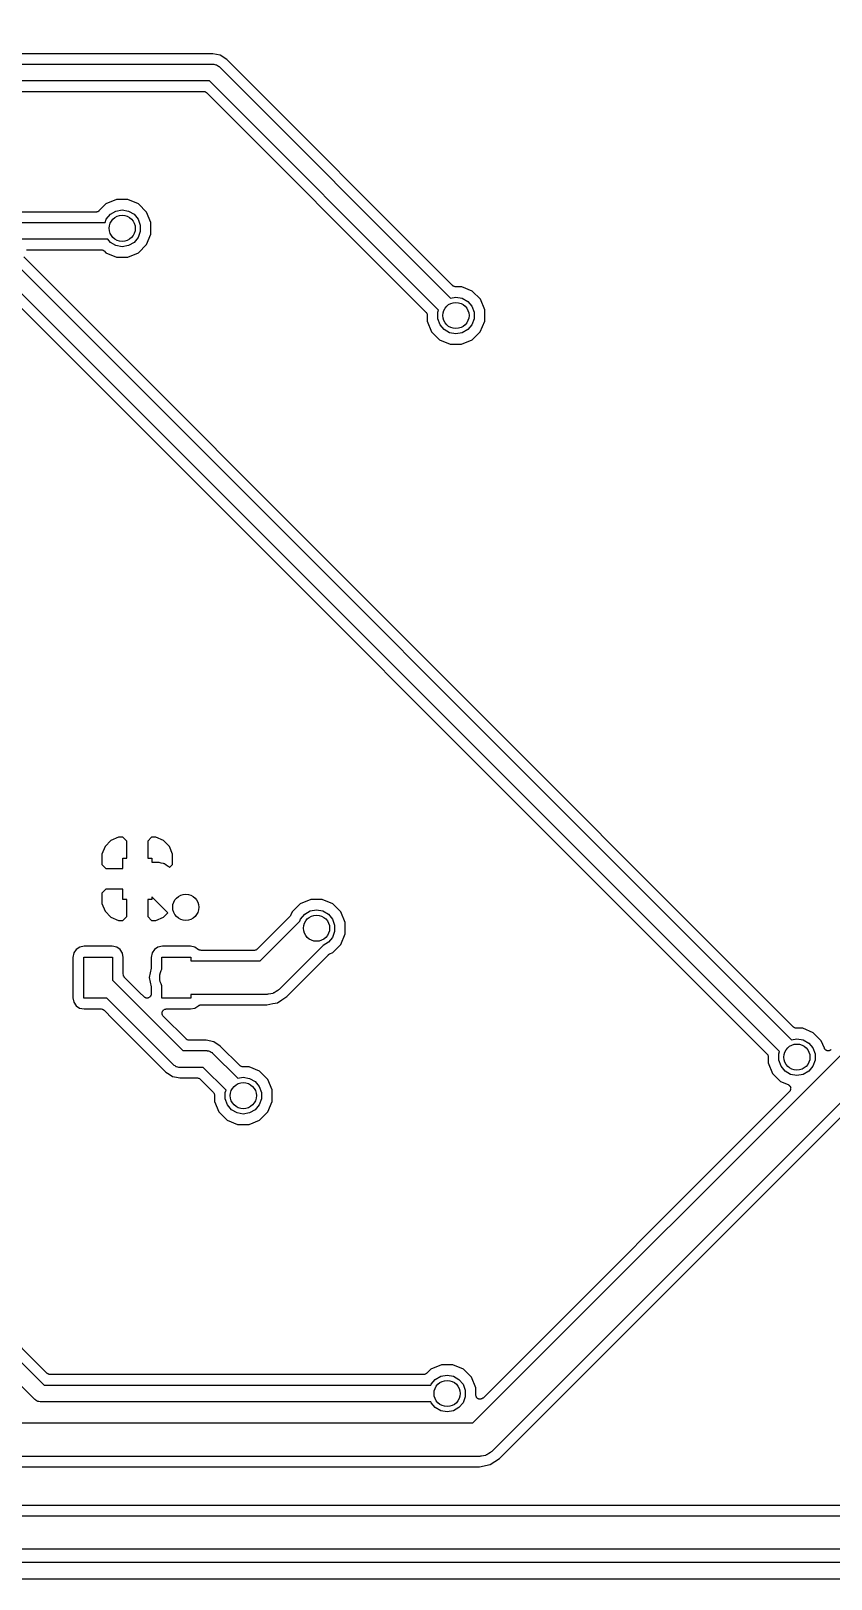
# Model space of a CAD drawing. Extents: x 51 to 137, y -158 to -25.
# Drawn here: x 74.09 to 93.52, y -89.85 to -52.27 of the extents above; entities that cross this region are included whole.
import ezdxf

# ---------------------------------------------------------------- set-up
doc = ezdxf.new("R2010")
doc.units = 0
doc.header["$MEASUREMENT"] = 0
doc.layers.add('BLACK', color=7, linetype='CONTINUOUS')

msp = doc.modelspace()

# ---------------------------------------------------------------- linework, layer by layer
at = {"layer": 'Black'}
for p, q in [((84.8244, -86.0574), (118.61, -52.2721)), ((78.5045, -52.825), (64.7181, -52.825)), ((78.6887, -52.8616), (78.5045, -52.825)), ((78.8449, -52.966), (78.6887, -52.8616)), ((84.3292, -58.4503), (78.8449, -52.966)), ((119.316, -52.7148), (85.2801, -86.7512)), ((85.4667, -86.9237), (119.489, -52.9015)), ((64.4548, -53.079), (78.5145, -53.079)), ((78.5145, -53.079), (78.5233, -53.0806)), ((78.5233, -53.0806), (78.5322, -53.0798)), ((78.5322, -53.0798), (78.5578, -53.0866)), ((78.5578, -53.0866), (78.584, -53.0913)), ((78.584, -53.0913), (78.5917, -53.0957)), ((78.5917, -53.0957), (78.6004, -53.098)), ((78.6004, -53.098), (78.6221, -53.1133)), ((78.6221, -53.1133), (78.6451, -53.1265)), ((78.6451, -53.1265), (78.6509, -53.1334)), ((78.6509, -53.1334), (78.6582, -53.1385)), ((78.6582, -53.1385), (84.2759, -58.7562)), ((78.4303, -53.4854), (64.2577, -53.4854)), ((83.9914, -59.0464), (78.4303, -53.4854)), ((64.3605, -53.7394), (78.283, -53.7394)), ((78.283, -53.7394), (78.2874, -53.7402)), ((78.2874, -53.7402), (78.2919, -53.7398)), ((78.2919, -53.7398), (78.3047, -53.7432)), ((78.3047, -53.7432), (78.3178, -53.7455)), ((78.3178, -53.7455), (78.3217, -53.7478)), ((78.3217, -53.7478), (78.326, -53.7489)), ((78.326, -53.7489), (78.3368, -53.7565)), ((78.3368, -53.7565), (78.3483, -53.7632)), ((78.3483, -53.7632), (78.3512, -53.7666)), ((78.3512, -53.7666), (78.3549, -53.7692)), ((78.3549, -53.7692), (83.6826, -59.0969)), ((76.1693, -56.3638), (75.9124, -56.4699)), ((76.4471, -56.364), (76.1693, -56.3638)), ((76.7038, -56.4706), (76.4471, -56.364)), ((75.6713, -56.6687), (58.6117, -56.6687)), ((75.6756, -56.6679), (75.6713, -56.6687)), ((75.68, -56.6683), (75.6756, -56.6679)), ((75.6929, -56.6649), (75.68, -56.6683)), ((75.706, -56.6626), (75.6929, -56.6649)), ((75.7098, -56.6604), (75.706, -56.6626)), ((75.7141, -56.6592), (75.7098, -56.6604)), ((75.725, -56.6516), (75.7141, -56.6592)), ((75.7366, -56.6449), (75.725, -56.6516)), ((75.7394, -56.6415), (75.7366, -56.6449)), ((75.743, -56.639), (75.7394, -56.6415)), ((75.9124, -56.4699), (75.743, -56.639)), ((75.9212, -56.8393), (76.0208, -56.7206)), ((76.0208, -56.7206), (76.155, -56.6431)), ((76.155, -56.6431), (76.3076, -56.6162)), ((76.3076, -56.6162), (76.4602, -56.6431)), ((76.4602, -56.6431), (76.5944, -56.7206)), ((76.5944, -56.7206), (76.694, -56.8393)), ((76.9001, -56.6672), (76.7038, -56.4706)), ((77.0062, -56.9241), (76.9001, -56.6672)), ((58.4327, -56.9227), (75.8908, -56.9227)), ((75.8908, -56.9227), (75.9212, -56.8393)), ((76.694, -56.8393), (76.747, -56.9849)), ((76.747, -56.9849), (76.747, -57.1399)), ((77.006, -57.2019), (77.0062, -56.9241)), ((75.9578, -57.3291), (58.4327, -57.3291)), ((76.0208, -57.4042), (75.9578, -57.3291)), ((76.155, -57.4817), (76.0208, -57.4042)), ((76.3076, -57.5086), (76.155, -57.4817)), ((76.4602, -57.4817), (76.3076, -57.5086)), ((76.5944, -57.4042), (76.4602, -57.4817)), ((76.694, -57.2855), (76.5944, -57.4042)), ((76.747, -57.1399), (76.694, -57.2855)), ((76.7028, -57.6549), (76.8994, -57.4586)), ((76.8994, -57.4586), (77.006, -57.2019)), ((92.609, -76.4509), (73.9146, -57.7565)), ((73.9865, -57.5831), (75.7983, -57.5831)), ((75.7983, -57.5831), (75.8027, -57.5839)), ((75.8027, -57.5839), (75.8072, -57.5835)), ((75.8072, -57.5835), (75.82, -57.5869)), ((75.82, -57.5869), (75.833, -57.5892)), ((75.833, -57.5892), (75.8369, -57.5915)), ((75.8369, -57.5915), (75.8413, -57.5927)), ((75.8413, -57.5927), (75.8521, -57.6003)), ((75.8521, -57.6003), (75.8636, -57.6069)), ((75.8636, -57.6069), (75.8665, -57.6103)), ((75.8665, -57.6103), (75.8702, -57.6129)), ((75.8702, -57.6129), (75.9114, -57.6542)), ((75.9114, -57.6542), (76.168, -57.7608)), ((76.168, -57.7608), (76.4459, -57.761)), ((76.4459, -57.761), (76.7028, -57.6549)), ((73.7045, -57.9056), (92.5557, -76.7568)), ((73.4012, -58.5363), (91.9624, -77.0975)), ((92.2712, -77.047), (73.4766, -58.2525)), ((84.3328, -58.4529), (84.3292, -58.4503)), ((84.3357, -58.4563), (84.3328, -58.4529)), ((84.3472, -58.4629), (84.3357, -58.4563)), ((84.3581, -58.4706), (84.3472, -58.4629)), ((84.3624, -58.4717), (84.3581, -58.4706)), ((84.3662, -58.4739), (84.3624, -58.4717)), ((84.3793, -58.4763), (84.3662, -58.4739)), ((84.3922, -58.4797), (84.3793, -58.4763)), ((84.3966, -58.4793), (84.3922, -58.4797)), ((84.401, -58.4801), (84.3966, -58.4793)), ((84.5504, -58.4802), (84.401, -58.4801)), ((84.8071, -58.5868), (84.5504, -58.4802)), ((85.0034, -58.7834), (84.8071, -58.5868)), ((84.2759, -58.7562), (84.4109, -58.7324)), ((84.4109, -58.7324), (84.5635, -58.7593)), ((84.5635, -58.7593), (84.6977, -58.8368)), ((84.6977, -58.8368), (84.7973, -58.9555)), ((84.7973, -58.9555), (84.8503, -59.1011)), ((85.1095, -59.0403), (85.0034, -58.7834)), ((83.6826, -59.0969), (83.6852, -59.1006)), ((83.6852, -59.1006), (83.6887, -59.1035)), ((83.6887, -59.1035), (83.6953, -59.115)), ((83.6953, -59.115), (83.7029, -59.1258)), ((83.7029, -59.1258), (83.7041, -59.1302)), ((83.7041, -59.1302), (83.7063, -59.1341)), ((83.7063, -59.1341), (83.7086, -59.1471)), ((83.7086, -59.1471), (83.712, -59.1599)), ((83.712, -59.1599), (83.7116, -59.1644)), ((83.7116, -59.1644), (83.7124, -59.1689)), ((83.7124, -59.1689), (83.7123, -59.3169)), ((83.7123, -59.3169), (83.8184, -59.5738)), ((83.9715, -59.1011), (83.9914, -59.0464)), ((83.9715, -59.2561), (83.9715, -59.1011)), ((84.0245, -59.4017), (83.9715, -59.2561)), ((84.8503, -59.2561), (84.7973, -59.4017)), ((84.8503, -59.1011), (84.8503, -59.2561)), ((85.0027, -59.5748), (85.1093, -59.3181)), ((85.1093, -59.3181), (85.1095, -59.0403)), ((83.8184, -59.5738), (84.0147, -59.7704)), ((84.1241, -59.5204), (84.0245, -59.4017)), ((84.2583, -59.5979), (84.1241, -59.5204)), ((84.4109, -59.6248), (84.2583, -59.5979)), ((84.5635, -59.5979), (84.4109, -59.6248)), ((84.6977, -59.5204), (84.5635, -59.5979)), ((84.7973, -59.4017), (84.6977, -59.5204)), ((84.8061, -59.7711), (85.0027, -59.5748)), ((84.0147, -59.7704), (84.2713, -59.877)), ((84.2713, -59.877), (84.5492, -59.8772)), ((84.5492, -59.8772), (84.8061, -59.7711)), ((75.8912, -72.0642), (75.8139, -72.2509)), ((76.0341, -71.9213), (75.8912, -72.0642)), ((76.2208, -71.8439), (76.0341, -71.9213)), ((76.3255, -71.8439), (76.2208, -71.8439)), ((76.4184, -71.9368), (76.3255, -71.8439)), ((76.4184, -72.3519), (76.4184, -71.9368)), ((77.0193, -71.8439), (76.9264, -71.9368)), ((76.9264, -71.9368), (76.9264, -72.3519)), ((77.124, -71.8439), (77.0193, -71.8439)), ((77.3107, -71.9213), (77.124, -71.8439)), ((77.4536, -72.0642), (77.3107, -71.9213)), ((77.5309, -72.2509), (77.4536, -72.0642)), ((75.8139, -72.2509), (75.8139, -72.5054)), ((75.8139, -72.5054), (75.9068, -72.5983)), ((76.3219, -72.5983), (76.3219, -72.3519)), ((76.3219, -72.3519), (76.4184, -72.3519)), ((76.9264, -72.3519), (77.0229, -72.3519)), ((77.0229, -72.3519), (77.0229, -72.4459)), ((77.0229, -72.4459), (77.1601, -72.4459)), ((77.1601, -72.4459), (77.1777, -72.449)), ((77.1777, -72.449), (77.1955, -72.4474)), ((77.1955, -72.4474), (77.2468, -72.4612)), ((77.2468, -72.4612), (77.2991, -72.4704)), ((77.2991, -72.4704), (77.3146, -72.4793)), ((77.3146, -72.4793), (77.3319, -72.484)), ((77.3319, -72.484), (77.3753, -72.5144)), ((77.3753, -72.5144), (77.4213, -72.541)), ((77.4594, -72.5769), (77.5309, -72.5054)), ((77.5309, -72.5054), (77.5309, -72.2509)), ((75.9068, -72.5983), (76.3219, -72.5983)), ((77.4213, -72.541), (77.4328, -72.5547)), ((77.4328, -72.5547), (77.4475, -72.5649)), ((77.4475, -72.5649), (77.4594, -72.5769)), ((75.9068, -73.1063), (75.8139, -73.1992)), ((75.8139, -73.1992), (75.8139, -73.4537)), ((76.3219, -73.1063), (75.9068, -73.1063)), ((76.3219, -73.3527), (76.3219, -73.1063)), ((75.8139, -73.4537), (75.8912, -73.6405)), ((75.8912, -73.6405), (76.0341, -73.7834)), ((76.4184, -73.3527), (76.3219, -73.3527)), ((76.4184, -73.7678), (76.4184, -73.3527)), ((77.0229, -73.3527), (76.9264, -73.3527)), ((76.9264, -73.3527), (76.9264, -73.7678)), ((77.4136, -73.6805), (77.0229, -73.2899)), ((77.0229, -73.2899), (77.0229, -73.3527)), ((80.6308, -73.4587), (80.4342, -73.655)), ((80.8877, -73.3526), (80.6308, -73.4587)), ((80.7392, -73.7094), (80.8734, -73.6319)), ((80.8734, -73.6319), (81.026, -73.605)), ((81.1655, -73.3528), (80.8877, -73.3526)), ((81.026, -73.605), (81.1786, -73.6319)), ((81.4222, -73.4594), (81.1655, -73.3528)), ((81.1786, -73.6319), (81.3128, -73.7094)), ((81.6185, -73.656), (81.4222, -73.4594)), ((76.0341, -73.7834), (76.2208, -73.8607)), ((76.2208, -73.8607), (76.3255, -73.8607)), ((76.3255, -73.8607), (76.4184, -73.7678)), ((76.9264, -73.7678), (77.0193, -73.8607)), ((77.0193, -73.8607), (77.124, -73.8607)), ((77.124, -73.8607), (77.3107, -73.7834)), ((77.3107, -73.7834), (77.4136, -73.6805)), ((80.3816, -73.7617), (79.5833, -74.5598)), ((79.6588, -74.8436), (80.6197, -73.8828)), ((80.3828, -73.7599), (80.3816, -73.7617)), ((80.3846, -73.7585), (80.3828, -73.7599)), ((80.3929, -73.7455), (80.3846, -73.7585)), ((80.4018, -73.7328), (80.3929, -73.7455)), ((80.4024, -73.7307), (80.4018, -73.7328)), ((80.4035, -73.7288), (80.4024, -73.7307)), ((80.4342, -73.655), (80.4035, -73.7288)), ((80.6197, -73.8828), (80.6396, -73.8281)), ((80.6396, -73.8281), (80.7392, -73.7094)), ((81.3128, -73.7094), (81.4124, -73.8281)), ((81.4124, -73.8281), (81.4654, -73.9737)), ((81.4654, -73.9737), (81.4654, -74.1287)), ((81.7246, -73.9129), (81.6185, -73.656)), ((81.7244, -74.1907), (81.7246, -73.9129)), ((81.3128, -74.393), (81.1853, -74.4666)), ((81.4124, -74.2743), (81.3128, -74.393)), ((81.4654, -74.1287), (81.4124, -74.2743)), ((81.6178, -74.4474), (81.7244, -74.1907)), ((75.133, -74.6499), (75.111, -74.7598)), ((75.111, -74.7598), (75.111, -75.7407)), ((75.19, -74.5655), (75.133, -74.6499)), ((75.2754, -74.5094), (75.19, -74.5655)), ((75.3817, -74.4887), (75.2754, -74.5094)), ((75.3719, -75.7505), (75.3719, -74.7497)), ((75.3719, -74.7497), (76.073, -74.7497)), ((76.0629, -74.4887), (75.3817, -74.4887)), ((76.1728, -74.5108), (76.0629, -74.4887)), ((76.073, -74.7497), (76.073, -75.3131)), ((76.2572, -74.5678), (76.1728, -74.5108)), ((76.3133, -74.6531), (76.2572, -74.5678)), ((76.3339, -74.7595), (76.3133, -74.6531)), ((76.3339, -75.1728), (76.3339, -74.7595)), ((77.0329, -74.6499), (77.0109, -74.7598)), ((77.0109, -74.7598), (77.0109, -75.0043)), ((77.0899, -74.5655), (77.0329, -74.6499)), ((77.1753, -74.5094), (77.0899, -74.5655)), ((77.2816, -74.4887), (77.1753, -74.5094)), ((77.2718, -75.0451), (77.2718, -74.7497)), ((77.2718, -74.7497), (77.9729, -74.7497)), ((77.9628, -74.4887), (77.2816, -74.4887)), ((78.0727, -74.5108), (77.9628, -74.4887)), ((77.9729, -74.7497), (77.9729, -74.8436)), ((78.1637, -74.5722), (78.0727, -74.5108)), ((78.1751, -74.5773), (78.1637, -74.5722)), ((78.1858, -74.5835), (78.1751, -74.5773)), ((78.1911, -74.5844), (78.1858, -74.5835)), ((78.196, -74.5866), (78.1911, -74.5844)), ((78.2083, -74.5874), (78.196, -74.5866)), ((78.2206, -74.5896), (78.2083, -74.5874)), ((79.5115, -74.5896), (78.2206, -74.5896)), ((79.5159, -74.5888), (79.5115, -74.5896)), ((79.5203, -74.5892), (79.5159, -74.5888)), ((79.5332, -74.5858), (79.5203, -74.5892)), ((79.5462, -74.5835), (79.5332, -74.5858)), ((79.5501, -74.5812), (79.5462, -74.5835)), ((79.5544, -74.5801), (79.5501, -74.5812)), ((79.5653, -74.5725), (79.5544, -74.5801)), ((79.5768, -74.5658), (79.5653, -74.5725)), ((79.5797, -74.5624), (79.5768, -74.5658)), ((79.5833, -74.5598), (79.5797, -74.5624)), ((81.1853, -74.4666), (80.1145, -75.5374)), ((80.3011, -75.7099), (81.3153, -74.6959)), ((81.3153, -74.6959), (81.3171, -74.6945)), ((81.3171, -74.6945), (81.3185, -74.6927)), ((81.3185, -74.6927), (81.3316, -74.6845)), ((81.3316, -74.6845), (81.3442, -74.6756)), ((81.3442, -74.6756), (81.3464, -74.675)), ((81.3464, -74.675), (81.3483, -74.6738)), ((81.3483, -74.6738), (81.4211, -74.6437)), ((81.4211, -74.6437), (81.6178, -74.4474)), ((77.0089, -75.0241), (76.964, -75.25)), ((77.0091, -75.0141), (77.0089, -75.0241)), ((77.0109, -75.0043), (77.0091, -75.0141)), ((77.2222, -75.1794), (77.2404, -75.1292)), ((77.2404, -75.1292), (77.2541, -75.0783)), ((77.2541, -75.0783), (77.2643, -75.0638)), ((77.2643, -75.0638), (77.2704, -75.0468)), ((77.2704, -75.0468), (77.2718, -75.0451)), ((77.9729, -74.8436), (79.6588, -74.8436)), ((74.1853, -85.4883), (64.0886, -75.3916)), ((64.4355, -75.1637), (74.4132, -85.1414)), ((76.073, -75.3131), (76.5494, -75.7895)), ((76.3347, -75.1772), (76.3339, -75.1728)), ((76.3343, -75.1816), (76.3347, -75.1772)), ((76.3377, -75.1944), (76.3343, -75.1816)), ((76.3401, -75.2075), (76.3377, -75.1944)), ((76.3423, -75.2114), (76.3401, -75.2075)), ((76.3434, -75.2157), (76.3423, -75.2114)), ((76.3511, -75.2266), (76.3434, -75.2157)), ((76.3577, -75.2381), (76.3511, -75.2266)), ((76.3611, -75.2409), (76.3577, -75.2381)), ((76.3637, -75.2446), (76.3611, -75.2409)), ((76.729, -75.6099), (76.3637, -75.2446)), ((76.964, -75.25), (77.0089, -75.476)), ((77.0089, -75.476), (77.0091, -75.486)), ((77.0091, -75.486), (77.0109, -75.4958)), ((77.0109, -75.4958), (77.0109, -75.6465)), ((77.2175, -75.2147), (77.2222, -75.1974)), ((77.2222, -75.2676), (77.2175, -75.2147)), ((77.2222, -75.1974), (77.2222, -75.1794)), ((77.2222, -75.3206), (77.2222, -75.2676)), ((77.2283, -75.3373), (77.2222, -75.3206)), ((77.2298, -75.3553), (77.2283, -75.3373)), ((77.2525, -75.4038), (77.2298, -75.3553)), ((77.2704, -75.4532), (77.2525, -75.4038)), ((77.2718, -75.4549), (77.2704, -75.4532)), ((77.2718, -75.7505), (77.2718, -75.4549)), ((75.111, -75.7407), (75.1316, -75.847)), ((75.1316, -75.847), (75.1877, -75.9324)), ((75.9354, -75.7505), (75.3719, -75.7505)), ((76.2618, -76.0769), (75.9354, -75.7505)), ((76.5494, -75.7895), (76.5494, -75.7895)), ((76.5494, -75.7895), (77.7828, -77.023)), ((76.8374, -75.7184), (76.729, -75.6099)), ((76.729, -75.6099), (76.729, -75.6099)), ((76.729, -75.6099), (76.729, -75.6099)), ((76.8483, -75.726), (76.8374, -75.7184)), ((76.8585, -75.7345), (76.8483, -75.726)), ((76.8627, -75.736), (76.8585, -75.7345)), ((76.8663, -75.7386), (76.8627, -75.736)), ((76.8792, -75.742), (76.8663, -75.7386)), ((76.8916, -75.7466), (76.8792, -75.742)), ((76.8961, -75.7466), (76.8916, -75.7466)), ((76.9004, -75.7477), (76.8961, -75.7466)), ((76.9136, -75.7466), (76.9004, -75.7477)), ((76.9269, -75.7466), (76.9136, -75.7466)), ((76.9311, -75.745), (76.9269, -75.7466)), ((76.9356, -75.7447), (76.9311, -75.745)), ((76.9476, -75.739), (76.9356, -75.7447)), ((76.9601, -75.7345), (76.9476, -75.739)), ((76.9635, -75.7316), (76.9601, -75.7345)), ((76.9675, -75.7297), (76.9635, -75.7316)), ((76.9769, -75.7204), (76.9675, -75.7297)), ((76.9871, -75.7118), (76.9769, -75.7204)), ((76.9893, -75.708), (76.9871, -75.7118)), ((76.9925, -75.7048), (76.9893, -75.708)), ((76.9981, -75.6928), (76.9925, -75.7048)), ((77.0047, -75.6813), (76.9981, -75.6928)), ((77.0055, -75.6769), (77.0047, -75.6813)), ((77.0074, -75.6728), (77.0055, -75.6769)), ((77.0086, -75.6596), (77.0074, -75.6728)), ((77.0109, -75.6465), (77.0086, -75.6596)), ((77.9729, -75.7505), (77.2718, -75.7505)), ((79.8271, -75.6564), (77.9729, -75.6564)), ((77.9729, -75.6564), (77.9729, -75.7505)), ((79.8171, -75.9104), (79.9676, -75.8805)), ((79.8447, -75.6533), (79.8271, -75.6564)), ((79.8625, -75.6549), (79.8447, -75.6533)), ((79.9138, -75.6411), (79.8625, -75.6549)), ((79.9661, -75.6319), (79.9138, -75.6411)), ((79.9816, -75.623), (79.9661, -75.6319)), ((79.9676, -75.8805), (80.0791, -75.8583)), ((79.9676, -75.8805), (79.9676, -75.8805)), ((79.9676, -75.8805), (79.9676, -75.8805)), ((79.9988, -75.6183), (79.9816, -75.623)), ((80.0423, -75.5879), (79.9988, -75.6183)), ((80.0883, -75.5613), (80.0423, -75.5879)), ((80.0791, -75.8583), (80.1839, -75.7882)), ((80.0998, -75.5476), (80.0883, -75.5613)), ((80.1145, -75.5374), (80.0998, -75.5476)), ((80.1839, -75.7882), (80.3011, -75.7099)), ((80.1839, -75.7882), (80.1839, -75.7882)), ((80.1839, -75.7882), (80.1839, -75.7882)), ((75.1877, -75.9324), (75.2721, -75.9894)), ((75.2721, -75.9894), (75.382, -76.0114)), ((75.382, -76.0114), (75.7951, -76.0114)), ((75.7951, -76.0114), (75.7995, -76.0122)), ((75.7995, -76.0122), (75.8039, -76.0118)), ((75.8039, -76.0118), (75.8167, -76.0152)), ((75.8167, -76.0152), (75.8298, -76.0176)), ((75.8298, -76.0176), (75.8337, -76.0198)), ((75.8337, -76.0198), (75.838, -76.0209)), ((75.838, -76.0209), (75.8489, -76.0286)), ((75.8489, -76.0286), (75.8604, -76.0352)), ((75.8604, -76.0352), (75.8632, -76.0386)), ((75.8632, -76.0386), (75.8669, -76.0412)), ((75.8669, -76.0412), (76.0821, -76.2564)), ((76.0821, -76.2564), (76.0828, -76.2569)), ((76.0828, -76.2569), (77.3682, -77.5424)), ((76.2625, -76.0773), (76.2618, -76.0769)), ((77.5549, -77.3699), (76.2625, -76.0773)), ((77.2745, -76.1219), (77.2757, -76.1087)), ((77.2757, -76.1262), (77.2745, -76.1219)), ((77.2757, -76.0954), (77.2772, -76.0912)), ((77.2757, -76.1087), (77.2757, -76.0954)), ((77.2757, -76.1307), (77.2757, -76.1262)), ((77.2802, -76.1431), (77.2757, -76.1307)), ((77.2772, -76.0912), (77.2776, -76.0867)), ((77.2776, -76.0867), (77.2832, -76.0747)), ((77.2837, -76.156), (77.2802, -76.1431)), ((77.2832, -76.0747), (77.2878, -76.0622)), ((77.2862, -76.1596), (77.2837, -76.156)), ((77.2878, -76.1638), (77.2862, -76.1596)), ((77.2878, -76.0622), (77.2906, -76.0588)), ((77.2963, -76.174), (77.2878, -76.1638)), ((77.2906, -76.0588), (77.2925, -76.0547)), ((77.2925, -76.0547), (77.3019, -76.0454)), ((77.3039, -76.1849), (77.2963, -76.174)), ((77.3019, -76.0454), (77.3104, -76.0352)), ((77.8582, -76.7392), (77.3039, -76.1849)), ((77.3104, -76.0352), (77.3143, -76.033)), ((77.3143, -76.033), (77.3175, -76.0298)), ((77.3175, -76.0298), (77.3295, -76.0242)), ((77.3295, -76.0242), (77.341, -76.0176)), ((77.341, -76.0176), (77.3454, -76.0168)), ((77.3454, -76.0168), (77.3495, -76.0149)), ((77.3495, -76.0149), (77.3627, -76.0137)), ((77.3627, -76.0137), (77.3757, -76.0114)), ((77.3757, -76.0114), (77.9631, -76.0114)), ((77.9631, -76.0114), (78.0694, -75.9908)), ((78.0694, -75.9908), (78.1664, -75.9271)), ((78.1664, -75.9271), (78.1773, -75.9224)), ((78.1773, -75.9224), (78.1875, -75.9165)), ((78.1875, -75.9165), (78.1934, -75.9155)), ((78.1934, -75.9155), (78.1988, -75.9131)), ((78.1988, -75.9131), (78.2106, -75.9124)), ((78.2106, -75.9124), (78.2222, -75.9104)), ((78.2222, -75.9104), (79.8171, -75.9104)), ((92.6126, -76.4535), (92.609, -76.4509)), ((92.6155, -76.4569), (92.6126, -76.4535)), ((92.627, -76.4635), (92.6155, -76.4569)), ((92.6379, -76.4712), (92.627, -76.4635)), ((92.6422, -76.4723), (92.6379, -76.4712)), ((92.646, -76.4745), (92.6422, -76.4723)), ((92.6591, -76.4769), (92.646, -76.4745)), ((92.672, -76.4803), (92.6591, -76.4769)), ((92.6764, -76.4799), (92.672, -76.4803)), ((92.6808, -76.4807), (92.6764, -76.4799)), ((92.8302, -76.4808), (92.6808, -76.4807)), ((93.0869, -76.5874), (92.8302, -76.4808)), ((93.2832, -76.784), (93.0869, -76.5874)), ((77.7828, -77.023), (78.359, -77.023)), ((77.8619, -76.7418), (77.8582, -76.7392)), ((77.8648, -76.7452), (77.8619, -76.7418)), ((77.8763, -76.7519), (77.8648, -76.7452)), ((77.8871, -76.7595), (77.8763, -76.7519)), ((77.8915, -76.7606), (77.8871, -76.7595)), ((77.8953, -76.7629), (77.8915, -76.7606)), ((77.9084, -76.7652), (77.8953, -76.7629)), ((77.9212, -76.7686), (77.9084, -76.7652)), ((77.9257, -76.7682), (77.9212, -76.7686)), ((77.9301, -76.769), (77.9257, -76.7682)), ((78.349, -76.769), (77.9301, -76.769)), ((78.5332, -76.8056), (78.349, -76.769)), ((78.359, -77.023), (78.3678, -77.0246)), ((78.3678, -77.0246), (78.3767, -77.0238)), ((78.3767, -77.0238), (78.4023, -77.0306)), ((78.4023, -77.0306), (78.4285, -77.0353)), ((78.6894, -76.91), (78.5332, -76.8056)), ((79.1663, -77.3869), (78.6894, -76.91)), ((92.5557, -76.7568), (92.6907, -76.733)), ((92.6907, -76.733), (92.8433, -76.7599)), ((92.8433, -76.7599), (92.9775, -76.8374)), ((92.9775, -76.8374), (93.0771, -76.9561)), ((93.0771, -76.9561), (93.1301, -77.1017)), ((93.3582, -76.9656), (93.2832, -76.784)), ((93.3642, -76.975), (93.3582, -76.9656)), ((93.3689, -76.985), (93.3642, -76.975)), ((93.3736, -76.9897), (93.3689, -76.985)), ((93.3771, -76.9953), (93.3736, -76.9897)), ((93.386, -77.0021), (93.3771, -76.9953)), ((93.3938, -77.01), (93.386, -77.0021)), ((93.3998, -77.0128), (93.3938, -77.01)), ((93.4051, -77.0168), (93.3998, -77.0128)), ((93.4157, -77.0202), (93.4051, -77.0168)), ((93.4258, -77.0249), (93.4157, -77.0202)), ((93.4324, -77.0255), (93.4258, -77.0249)), ((93.4388, -77.0275), (93.4324, -77.0255)), ((93.4499, -77.027), (93.4388, -77.0275)), ((93.461, -77.028), (93.4499, -77.027)), ((93.4674, -77.0263), (93.461, -77.028)), ((93.474, -77.026), (93.4674, -77.0263)), ((93.4843, -77.0217), (93.474, -77.026)), ((93.495, -77.0188), (93.4843, -77.0217)), ((93.5005, -77.015), (93.495, -77.0188)), ((93.5066, -77.0125), (93.5005, -77.015)), ((93.5148, -77.005), (93.5066, -77.0125)), ((93.5239, -76.9986), (93.5148, -77.005)), ((77.5622, -77.375), (77.5549, -77.3699)), ((77.568, -77.3819), (77.5622, -77.375)), ((77.591, -77.3951), (77.568, -77.3819)), ((77.6127, -77.4104), (77.591, -77.3951)), ((78.4285, -77.0353), (78.4362, -77.0397)), ((78.4362, -77.0397), (78.4449, -77.042)), ((78.4449, -77.042), (78.4666, -77.0573)), ((78.4666, -77.0573), (78.4896, -77.0705)), ((78.4896, -77.0705), (78.4954, -77.0774)), ((78.4954, -77.0774), (78.5027, -77.0825)), ((78.5027, -77.0825), (79.113, -77.6928)), ((79.1699, -77.3895), (79.1663, -77.3869)), ((79.1728, -77.3929), (79.1699, -77.3895)), ((79.1843, -77.3995), (79.1728, -77.3929)), ((79.1952, -77.4072), (79.1843, -77.3995)), ((91.9624, -77.0975), (91.965, -77.1012)), ((91.965, -77.1012), (91.9685, -77.1041)), ((91.9685, -77.1041), (91.9751, -77.1156)), ((91.9751, -77.1156), (91.9827, -77.1264)), ((91.9827, -77.1264), (91.9839, -77.1308)), ((91.9839, -77.1308), (91.9861, -77.1347)), ((91.9861, -77.1347), (91.9884, -77.1477)), ((91.9884, -77.1477), (91.9918, -77.1605)), ((91.9918, -77.1605), (91.9914, -77.165)), ((91.9914, -77.165), (91.9922, -77.1695)), ((91.9922, -77.1695), (91.9921, -77.3175)), ((91.9921, -77.3175), (92.0982, -77.5744)), ((92.2513, -77.1017), (92.2712, -77.047)), ((92.2513, -77.2567), (92.2513, -77.1017)), ((92.3043, -77.4023), (92.2513, -77.2567)), ((92.4039, -77.521), (92.3043, -77.4023)), ((93.0771, -77.4023), (92.9775, -77.521)), ((93.1301, -77.2567), (93.0771, -77.4023)), ((93.1301, -77.1017), (93.1301, -77.2567)), ((77.3682, -77.5424), (77.4466, -77.5948)), ((77.4466, -77.5948), (77.4467, -77.5948)), ((77.4467, -77.5948), (77.4467, -77.5948)), ((77.4467, -77.5948), (77.5244, -77.6468)), ((77.5244, -77.6468), (77.6234, -77.6664)), ((77.6214, -77.4127), (77.6127, -77.4104)), ((77.6291, -77.4171), (77.6214, -77.4127)), ((77.6234, -77.6664), (77.6234, -77.6664)), ((77.6234, -77.6664), (77.6234, -77.6664)), ((77.6234, -77.6664), (77.7086, -77.6834)), ((77.6553, -77.4218), (77.6291, -77.4171)), ((77.6809, -77.4286), (77.6553, -77.4218)), ((77.6898, -77.4278), (77.6809, -77.4286)), ((77.6986, -77.4294), (77.6898, -77.4278)), ((78.2748, -77.4294), (77.6986, -77.4294)), ((77.7086, -77.6834), (78.1275, -77.6834)), ((78.1275, -77.6834), (78.1319, -77.6842)), ((78.1319, -77.6842), (78.1364, -77.6838)), ((78.1364, -77.6838), (78.1492, -77.6872)), ((78.1492, -77.6872), (78.1623, -77.6895)), ((78.1623, -77.6895), (78.1662, -77.6918)), ((78.1662, -77.6918), (78.1705, -77.6929)), ((78.1705, -77.6929), (78.1813, -77.7005)), ((78.1813, -77.7005), (78.1928, -77.7072)), ((78.1928, -77.7072), (78.1957, -77.7106)), ((78.1957, -77.7106), (78.1994, -77.7132)), ((78.1994, -77.7132), (78.5197, -78.0335)), ((78.8285, -77.983), (78.2748, -77.4294)), ((79.113, -77.6928), (79.248, -77.669)), ((79.1995, -77.4083), (79.1952, -77.4072)), ((79.2033, -77.4105), (79.1995, -77.4083)), ((79.2164, -77.4129), (79.2033, -77.4105)), ((79.2293, -77.4163), (79.2164, -77.4129)), ((79.2337, -77.4159), (79.2293, -77.4163)), ((79.2381, -77.4167), (79.2337, -77.4159)), ((79.3875, -77.4168), (79.2381, -77.4167)), ((79.248, -77.669), (79.4006, -77.6959)), ((79.6442, -77.5234), (79.3875, -77.4168)), ((79.4006, -77.6959), (79.5348, -77.7734)), ((79.5348, -77.7734), (79.6344, -77.8921)), ((79.8405, -77.72), (79.6442, -77.5234)), ((79.9466, -77.9769), (79.8405, -77.72)), ((92.0982, -77.5744), (92.2945, -77.771)), ((92.2945, -77.771), (92.4771, -77.8469)), ((92.5381, -77.5985), (92.4039, -77.521)), ((92.6907, -77.6254), (92.5381, -77.5985)), ((92.8433, -77.5985), (92.6907, -77.6254)), ((92.9775, -77.521), (92.8433, -77.5985)), ((78.5197, -78.0335), (78.5223, -78.0372)), ((78.5223, -78.0372), (78.5258, -78.0401)), ((78.5258, -78.0401), (78.5324, -78.0516)), ((78.5324, -78.0516), (78.54, -78.0624)), ((78.54, -78.0624), (78.5412, -78.0668)), ((78.5412, -78.0668), (78.5434, -78.0707)), ((78.5434, -78.0707), (78.5457, -78.0837)), ((78.5457, -78.0837), (78.5491, -78.0965)), ((78.5491, -78.0965), (78.5487, -78.101)), ((78.5487, -78.101), (78.5495, -78.1055)), ((78.5495, -78.1055), (78.5494, -78.2535)), ((78.8086, -78.0377), (78.8285, -77.983)), ((78.8086, -78.1927), (78.8086, -78.0377)), ((79.6344, -77.8921), (79.6874, -78.0377)), ((79.6874, -78.0377), (79.6874, -78.1927)), ((79.9464, -78.2547), (79.9466, -77.9769)), ((92.51, -78.0125), (85.0684, -85.4541)), ((92.4771, -77.8469), (92.4865, -77.8528)), ((92.4865, -77.8528), (92.4965, -77.8575)), ((92.4965, -77.8575), (92.5012, -77.8622)), ((92.5012, -77.8622), (92.5069, -77.8658)), ((92.5069, -77.8658), (92.5136, -77.8746)), ((92.5164, -78.0035), (92.51, -78.0125)), ((92.5136, -77.8746), (92.5214, -77.8824)), ((92.5238, -77.9953), (92.5164, -78.0035)), ((92.5214, -77.8824), (92.5243, -77.8885)), ((92.5264, -77.9891), (92.5238, -77.9953)), ((92.5243, -77.8885), (92.5283, -77.8938)), ((92.5303, -77.9836), (92.5264, -77.9891)), ((92.5283, -77.8938), (92.5317, -77.9044)), ((92.5331, -77.9729), (92.5303, -77.9836)), ((92.5317, -77.9044), (92.5363, -77.9144)), ((92.5374, -77.9628), (92.5331, -77.9729)), ((92.5363, -77.9144), (92.5369, -77.9211)), ((92.5369, -77.9211), (92.5389, -77.9275)), ((92.5377, -77.956), (92.5374, -77.9628)), ((92.5394, -77.9495), (92.5377, -77.956)), ((92.5389, -77.9275), (92.5384, -77.9385)), ((92.5384, -77.9385), (92.5394, -77.9495)), ((74.4886, -84.8576), (67.7898, -78.1588)), ((78.5494, -78.2535), (78.6555, -78.5104)), ((78.6555, -78.5104), (78.8518, -78.707)), ((78.8616, -78.3383), (78.8086, -78.1927)), ((78.9612, -78.457), (78.8616, -78.3383)), ((79.0954, -78.5345), (78.9612, -78.457)), ((79.5348, -78.457), (79.4006, -78.5345)), ((79.6344, -78.3383), (79.5348, -78.457)), ((79.6874, -78.1927), (79.6344, -78.3383)), ((79.6432, -78.7077), (79.8398, -78.5114)), ((79.8398, -78.5114), (79.9464, -78.2547)), ((78.8518, -78.707), (79.1084, -78.8136)), ((79.248, -78.5614), (79.0954, -78.5345)), ((79.1084, -78.8136), (79.3863, -78.8138)), ((79.4006, -78.5345), (79.248, -78.5614)), ((79.3863, -78.8138), (79.6432, -78.7077)), ((74.4923, -84.8602), (74.4886, -84.8576)), ((74.4952, -84.8636), (74.4923, -84.8602)), ((74.5066, -84.8703), (74.4952, -84.8636)), ((74.5175, -84.8779), (74.5066, -84.8703)), ((74.5218, -84.879), (74.5175, -84.8779)), ((74.5257, -84.8813), (74.5218, -84.879)), ((74.5388, -84.8836), (74.5257, -84.8813)), ((74.5516, -84.887), (74.5388, -84.8836)), ((74.5561, -84.8866), (74.5516, -84.887)), ((74.5605, -84.8874), (74.5561, -84.8866)), ((83.6238, -84.8874), (74.5605, -84.8874)), ((83.6281, -84.8866), (83.6238, -84.8874)), ((83.6325, -84.887), (83.6281, -84.8866)), ((83.6454, -84.8836), (83.6325, -84.887)), ((83.6585, -84.8813), (83.6454, -84.8836)), ((83.6624, -84.8791), (83.6585, -84.8813)), ((83.6666, -84.8779), (83.6624, -84.8791)), ((83.6775, -84.8703), (83.6666, -84.8779)), ((83.6891, -84.8636), (83.6775, -84.8703)), ((83.6919, -84.8602), (83.6891, -84.8636)), ((83.6956, -84.8577), (83.6919, -84.8602)), ((83.8013, -84.7521), (83.6956, -84.8577)), ((84.0582, -84.646), (83.8013, -84.7521)), ((84.0439, -84.9253), (84.1965, -84.8984)), ((84.336, -84.6462), (84.0582, -84.646)), ((84.1965, -84.8984), (84.3491, -84.9253)), ((84.5927, -84.7528), (84.336, -84.6462)), ((84.789, -84.9494), (84.5927, -84.7528)), ((74.4132, -85.1414), (83.8028, -85.1414)), ((83.8028, -85.1414), (83.8101, -85.1215)), ((83.8101, -85.1215), (83.9097, -85.0028)), ((83.9097, -85.0028), (84.0439, -84.9253)), ((84.3491, -84.9253), (84.4833, -85.0028)), ((84.4833, -85.0028), (84.5829, -85.1215)), ((84.5829, -85.1215), (84.6359, -85.2671)), ((84.6359, -85.2671), (84.6359, -85.4221)), ((84.8951, -85.2063), (84.789, -84.9494)), ((84.895, -85.3822), (84.8951, -85.2063)), ((74.1926, -85.4934), (74.1853, -85.4883)), ((74.1984, -85.5003), (74.1926, -85.4934)), ((74.2214, -85.5135), (74.1984, -85.5003)), ((74.2431, -85.5288), (74.2214, -85.5135)), ((74.2518, -85.5311), (74.2431, -85.5288)), ((74.2595, -85.5355), (74.2518, -85.5311)), ((74.2857, -85.5402), (74.2595, -85.5355)), ((74.3113, -85.547), (74.2857, -85.5402)), ((74.3202, -85.5462), (74.3113, -85.547)), ((74.329, -85.5478), (74.3202, -85.5462)), ((83.8028, -85.5478), (74.329, -85.5478)), ((83.8101, -85.5677), (83.8028, -85.5478)), ((83.9097, -85.6864), (83.8101, -85.5677)), ((84.5829, -85.5677), (84.4833, -85.6864)), ((84.6359, -85.4221), (84.5829, -85.5677)), ((84.8973, -85.3953), (84.895, -85.3822)), ((84.8984, -85.4086), (84.8973, -85.3953)), ((84.9003, -85.4126), (84.8984, -85.4086)), ((84.9011, -85.417), (84.9003, -85.4126)), ((84.9077, -85.4285), (84.9011, -85.417)), ((84.9133, -85.4406), (84.9077, -85.4285)), ((84.9165, -85.4437), (84.9133, -85.4406)), ((84.9187, -85.4475), (84.9165, -85.4437)), ((84.9289, -85.4561), (84.9187, -85.4475)), ((84.9383, -85.4655), (84.9289, -85.4561)), ((84.9423, -85.4674), (84.9383, -85.4655)), ((84.9457, -85.4702), (84.9423, -85.4674)), ((84.9582, -85.4748), (84.9457, -85.4702)), ((84.9703, -85.4804), (84.9582, -85.4748)), ((84.9747, -85.4808), (84.9703, -85.4804)), ((84.9788, -85.4823), (84.9747, -85.4808)), ((84.9921, -85.4824), (84.9788, -85.4823)), ((85.0054, -85.4835), (84.9921, -85.4824)), ((85.0097, -85.4824), (85.0054, -85.4835)), ((85.0141, -85.4824), (85.0097, -85.4824)), ((85.0266, -85.4778), (85.0141, -85.4824)), ((85.0395, -85.4744), (85.0266, -85.4778)), ((85.0431, -85.4718), (85.0395, -85.4744)), ((85.0473, -85.4703), (85.0431, -85.4718)), ((85.0575, -85.4618), (85.0473, -85.4703)), ((85.0684, -85.4541), (85.0575, -85.4618)), ((84.0439, -85.7639), (83.9097, -85.6864)), ((84.1965, -85.7908), (84.0439, -85.7639)), ((84.3491, -85.7639), (84.1965, -85.7908)), ((84.4833, -85.6864), (84.3491, -85.7639)), ((64.4212, -86.0574), (84.8244, -86.0574)), ((85.2539, -86.7751), (85.2079, -86.8017)), ((85.2654, -86.7614), (85.2539, -86.7751)), ((85.2801, -86.7512), (85.2654, -86.7614)), ((84.9927, -86.8702), (64.2529, -86.8702)), ((64.2629, -87.1242), (84.9827, -87.1242)), ((84.9827, -87.1242), (85.2447, -87.0721)), ((85.0103, -86.8671), (84.9927, -86.8702)), ((85.0281, -86.8687), (85.0103, -86.8671)), ((85.0794, -86.8549), (85.0281, -86.8687)), ((85.1317, -86.8457), (85.0794, -86.8549)), ((85.1472, -86.8367), (85.1317, -86.8457)), ((85.1645, -86.8321), (85.1472, -86.8367)), ((85.2079, -86.8017), (85.1645, -86.8321)), ((85.2447, -87.0721), (85.4667, -86.9237)), ((116.819, -88.0598), (64.6618, -88.0598)), ((64.5854, -88.3138), (116.966, -88.3138)), ((117.134, -89.1266), (64.5854, -89.1266)), ((64.1402, -89.4419), (103.816, -89.4419)), ((103.732, -89.8483), (64.056, -89.8483))]:
    msp.add_line(p, q, dxfattribs=at)
for centre in [(76.3076, -57.0624), (84.4109, -59.1786), (77.851, -73.5432), (81.026, -74.0512), (92.6907, -77.1792), (79.248, -78.1152), (84.1965, -85.3446)]:
    msp.add_circle(centre, 0.3175, dxfattribs=at)

doc.saveas('drawing.dxf')
